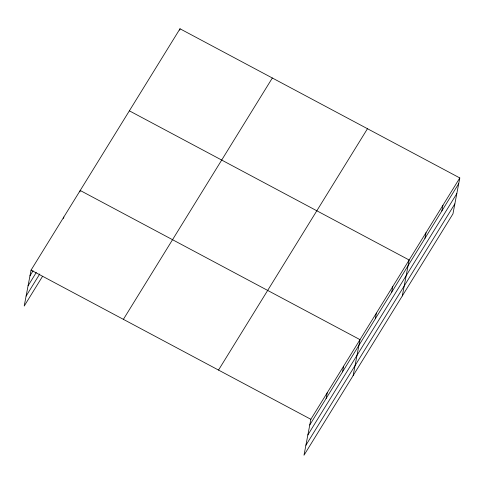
<?xml version="1.0" encoding="UTF-8"?>
<svg xmlns="http://www.w3.org/2000/svg" width="484" height="484" viewBox="0 0 484 484"><rect width="100%" height="100%" fill="white"/><g stroke="black" fill="none" stroke-linecap="round" stroke-linejoin="round"><path stroke-width="0.73" d="M459.8 177.943L310.849 419.295L303.994 455.226L452.945 213.88L459.8 177.943L180.006 28.774L31.055 270.12L24.2 306.057L42.538 276.346M63.555 218.447L63.821 217.026M79.939 191.9L80.211 190.478L359.999 339.647L353.145 375.584M179.733 30.196L180.006 28.774M326.149 398.429L327.232 392.748M342.533 371.881L343.616 366.194M375.3 318.787L376.389 313.1M391.689 292.239L392.772 286.552M402.301 295.936L409.155 260.005L129.361 110.83M424.952 238.334L426.035 232.653M441.831 210.982L442.921 205.295M29.972 275.807L33.093 270.75M28.066 285.79L36.258 272.516M26.106 296.075L39.761 273.95M123.384 319.349L272.341 77.997M218.514 370.066L367.471 128.72M309.766 424.976L458.717 183.63M307.86 434.959L456.811 193.612M305.9 445.244L454.851 203.897M31.055 270.12L310.849 419.295"/></g></svg>
